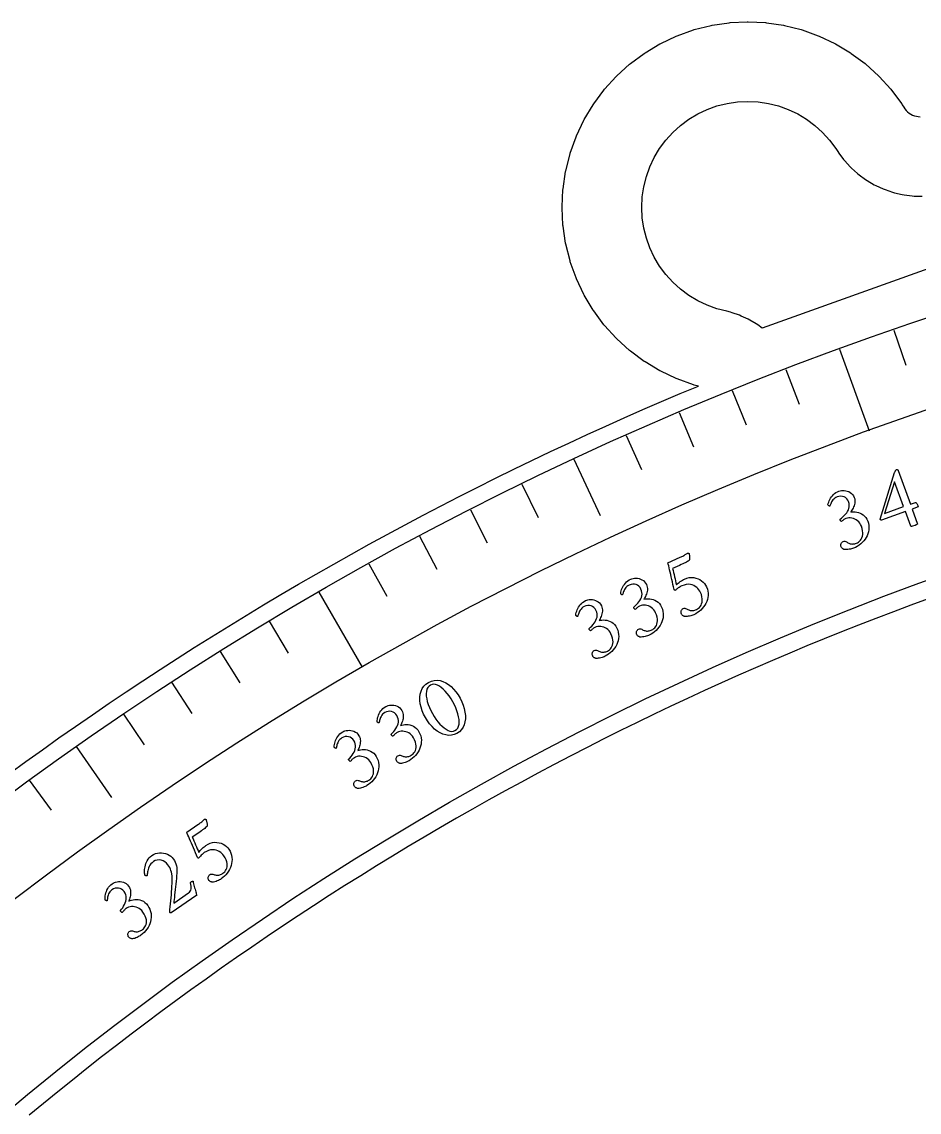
# Model space of a CAD drawing. Header units: millimetres. Extents: x -50 to 50, y -50 to 64.
# Drawn here: x -29.35 to -15.81, y 35.23 to 51.69 of the extents above; entities that cross this region are included whole.
import ezdxf

# ---------------------------------------------------------------- set-up
doc = ezdxf.new("R2010")
doc.units = ezdxf.units.MM
for name, color, linetype in [('CUT_INNER', 6, 'Continuous'), ('CUT_OUTER', 1, 'Continuous'), ('ENGRAVE', 7, 'Continuous'), ('ENGRAVE_FINE', 8, 'Continuous'), ('TEXT', 5, 'Continuous')]:
    doc.layers.add(name, color=color, linetype=linetype)

msp = doc.modelspace()

# ---------------------------------------------------------------- linework, layer by layer
at = {"layer": 'CUT_INNER'}
msp.add_lwpolyline([(-15.6767, 42.9803), (-15.9402, 42.8833), (-16.203, 42.7846), (-16.4652, 42.6844), (-16.7268, 42.5826), (-16.9878, 42.4792), (-17.2481, 42.3741), (-17.5078, 42.2675), (-17.7668, 42.1593), (-18.0251, 42.0495), (-18.2828, 41.9381), (-18.5398, 41.8251), (-18.7961, 41.7106), (-19.0517, 41.5944), (-19.3065, 41.4768), (-19.5606, 41.3575), (-19.814, 41.2367), (-20.0667, 41.1144), (-20.3186, 40.9905), (-20.5697, 40.865), (-20.8201, 40.738), (-21.0696, 40.6095), (-21.3184, 40.4795), (-21.5664, 40.3479), (-21.8136, 40.2148), (-22.0599, 40.0802), (-22.3054, 39.9441), (-22.5501, 39.8065), (-22.7939, 39.6674), (-23.0369, 39.5268), (-23.279, 39.3847), (-23.5202, 39.2411), (-23.7605, 39.096), (-24, 38.9495), (-24.2385, 38.8015), (-24.4761, 38.6521), (-24.7128, 38.5011), (-24.9486, 38.3488), (-25.1835, 38.195), (-25.4173, 38.0397), (-25.6503, 37.8831), (-25.8822, 37.725), (-26.1132, 37.5654), (-26.3432, 37.4045), (-26.5722, 37.2422), (-26.8003, 37.0784), (-27.0273, 36.9133), (-27.2532, 36.7467), (-27.4782, 36.5788), (-27.7021, 36.4095), (-27.925, 36.2389), (-28.1468, 36.0668), (-28.3676, 35.8935), (-28.5873, 35.7187), (-28.8059, 35.5426), (-29.0235, 35.3652), (-29.2399, 35.1865)], dxfattribs=at)
at = {"layer": 'CUT_OUTER'}
msp.add_lwpolyline([(-29.538, 40.3424), (-29.2899, 40.5229), (-29.0407, 40.7018), (-28.7904, 40.8792), (-28.539, 41.0551), (-28.2866, 41.2295), (-28.0331, 41.4023), (-27.7785, 41.5735), (-27.5229, 41.7431), (-27.2662, 41.9112), (-27.0086, 42.0777), (-26.7499, 42.2427), (-26.4902, 42.406), (-26.2295, 42.5678), (-25.9678, 42.7279), (-25.7051, 42.8864), (-25.4415, 43.0433), (-25.1769, 43.1986), (-24.9114, 43.3523), (-24.6449, 43.5043), (-24.3775, 43.6547), (-24.1092, 43.8035), (-23.84, 43.9506), (-23.5698, 44.0961), (-23.2988, 44.2399), (-23.0269, 44.382), (-22.7542, 44.5224), (-22.4806, 44.6612), (-22.2061, 44.7983), (-21.9308, 44.9337), (-21.6547, 45.0674), (-21.3778, 45.1995), (-21.1, 45.3298), (-20.8215, 45.4584), (-20.5422, 45.5853), (-20.2621, 45.7105), (-19.9812, 45.834), (-19.6996, 45.9557), (-19.4173, 46.0757), (-19.1452, 46.1894), (-19.2057, 46.2045), (-19.2197, 46.2088), (-19.4646, 46.2964), (-19.4782, 46.302), (-19.7133, 46.4132), (-19.7262, 46.4202), (-19.9493, 46.5539), (-19.9615, 46.562), (-20.1704, 46.7169), (-20.1818, 46.7263), (-20.3744, 46.9009), (-20.3848, 46.9113), (-20.5595, 47.104), (-20.5688, 47.1154), (-20.7237, 47.3242), (-20.7319, 47.3365), (-20.8656, 47.5595), (-20.8725, 47.5725), (-20.9837, 47.8076), (-20.9893, 47.8212), (-21.077, 48.066), (-21.0812, 48.0801), (-21.1444, 48.3324), (-21.1473, 48.3468), (-21.1854, 48.604), (-21.1869, 48.6187), (-21.1996, 48.8784), (-21.1996, 48.8931), (-21.1869, 49.1528), (-21.1854, 49.1675), (-21.1473, 49.4247), (-21.1444, 49.4392), (-21.0812, 49.6914), (-21.077, 49.7055), (-20.9893, 49.9503), (-20.9837, 49.9639), (-20.8725, 50.199), (-20.8656, 50.212), (-20.7319, 50.435), (-20.7237, 50.4473), (-20.5688, 50.6561), (-20.5595, 50.6675), (-20.3848, 50.8602), (-20.3744, 50.8706), (-20.1818, 51.0452), (-20.1704, 51.0546), (-19.9615, 51.2095), (-19.9493, 51.2177), (-19.7262, 51.3514), (-19.7133, 51.3583), (-19.4782, 51.4695), (-19.4646, 51.4751), (-19.2197, 51.5627), (-19.2057, 51.567), (-18.9534, 51.6302), (-18.939, 51.633), (-18.6817, 51.6712), (-18.6671, 51.6726), (-18.4074, 51.6854), (-18.3926, 51.6854), (-18.1329, 51.6726), (-18.1183, 51.6712), (-17.861, 51.633), (-17.8466, 51.6302), (-17.5943, 51.567), (-17.5803, 51.5627), (-17.3354, 51.4751), (-17.3218, 51.4695), (-17.0867, 51.3583), (-17.0738, 51.3514), (-16.8507, 51.2177), (-16.8385, 51.2095), (-16.6296, 51.0546), (-16.6182, 51.0452), (-16.4256, 50.8706), (-16.4152, 50.8602), (-16.2405, 50.6675), (-16.2312, 50.6561), (-16.0763, 50.4473), (-16.0681, 50.435), (-16.0457, 50.3977), (-16.029, 50.3727), (-16.0098, 50.3495), (-15.9884, 50.3283), (-15.965, 50.3094), (-15.9398, 50.293), (-15.9131, 50.2791), (-15.8852, 50.268), (-15.8563, 50.2597), (-15.8267, 50.2544), (-15.7967, 50.252)], dxfattribs=at)
at = {"layer": 'ENGRAVE'}
for points in [[(-14.6594, 48.3255), (-18.1834, 47.0646), (-18.2477, 47.1111), (-18.2716, 47.1268), (-18.3703, 47.1848), (-18.3956, 47.1981), (-18.4993, 47.2464), (-18.5258, 47.2573), (-18.6336, 47.2955), (-18.661, 47.3038), (-18.7162, 47.319), (-18.864, 47.356), (-19.0117, 47.4089), (-19.1536, 47.476), (-19.2881, 47.5566), (-19.4141, 47.6501), (-19.5303, 47.7554), (-19.6357, 47.8716), (-19.7291, 47.9976), (-19.8098, 48.1322), (-19.8769, 48.274), (-19.9297, 48.4217), (-19.9678, 48.5739), (-19.9909, 48.7291), (-19.9986, 48.8858), (-19.9909, 49.0424), (-19.9678, 49.1976), (-19.9297, 49.3498), (-19.8769, 49.4975), (-19.8098, 49.6393), (-19.7291, 49.7739), (-19.6357, 49.8999), (-19.5303, 50.0161), (-19.4141, 50.1215), (-19.2881, 50.2149), (-19.1536, 50.2956), (-19.0117, 50.3626), (-18.864, 50.4155), (-18.7119, 50.4536), (-18.5567, 50.4766), (-18.4, 50.4843), (-18.2433, 50.4766), (-18.0881, 50.4536), (-17.936, 50.4155), (-17.7883, 50.3626), (-17.6464, 50.2956), (-17.5119, 50.2149), (-17.3859, 50.1215), (-17.2697, 50.0161), (-17.1643, 49.8999), (-17.0692, 49.7716), (-17.0428, 49.7299), (-17.026, 49.7049), (-16.9541, 49.6084), (-16.935, 49.5852), (-16.8538, 49.4964), (-16.8324, 49.4753), (-16.7427, 49.395), (-16.7193, 49.3761), (-16.622, 49.3052), (-16.5968, 49.2888), (-16.4929, 49.228), (-16.4662, 49.2142), (-16.3568, 49.1641), (-16.3288, 49.153), (-16.2149, 49.1142), (-16.186, 49.1059), (-16.0688, 49.0787), (-16.0392, 49.0733), (-15.9198, 49.058), (-15.8898, 49.0557), (-15.7695, 49.0523)], [(-17.0138, 46.745), (-16.5661, 45.515)], [(-21.0231, 45.0843), (-20.628, 44.2369)], [(-24.8725, 43.0804), (-24.218, 41.9468)], [(-28.5326, 40.7487), (-27.9963, 39.9828)]]:
    msp.add_lwpolyline(points, dxfattribs=at)
for radius in [49.745, 48.436, 46.005]:
    msp.add_circle((0, 0), radius, dxfattribs=at)
at = {"layer": 'ENGRAVE_FINE'}
for points in [[(-16.1954, 47.0348), (-16.0127, 46.5044)], [(-17.827, 46.441), (-17.626, 45.9172)], [(-18.6348, 46.1228), (-18.4247, 45.6026)], [(-19.4369, 45.7905), (-19.2177, 45.2741)], [(-20.2331, 45.4443), (-20.0049, 44.9318)], [(-21.8068, 44.7105), (-21.5608, 44.2063)], [(-22.5838, 44.3231), (-22.3291, 43.8233)], [(-23.3539, 43.9222), (-23.0905, 43.4269)], [(-24.1169, 43.508), (-23.8449, 43.0173)], [(-25.6206, 42.6398), (-25.3316, 42.1589)], [(-26.3608, 42.1862), (-26.0635, 41.7104)], [(-27.0931, 41.7197), (-26.7875, 41.2492)], [(-27.8171, 41.2405), (-27.5033, 40.7754)], [(-29.2394, 40.2446), (-28.9096, 39.7907)]]:
    msp.add_lwpolyline(points, dxfattribs=at)
at = {"layer": 'TEXT'}
for points in [[(-16.1571, 44.9297), (-16.1519, 44.931), (-16.1472, 44.931), (-16.1428, 44.9298), (-16.1389, 44.9273), (-16.1354, 44.9241), (-16.1326, 44.9207), (-16.1303, 44.917), (-16.1286, 44.9132), (-15.9466, 44.4065), (-15.8702, 44.4339), (-15.8666, 44.434), (-15.8625, 44.4321), (-15.8578, 44.4282), (-15.8526, 44.4223), (-15.8474, 44.4149), (-15.8426, 44.4066), (-15.8382, 44.3974), (-15.8342, 44.3873), (-15.8321, 44.3805), (-15.8307, 44.3744), (-15.8303, 44.3692), (-15.8307, 44.3648), (-15.9201, 44.3328), (-15.8393, 44.1077), (-15.8398, 44.1073), (-15.8411, 44.1061), (-15.8434, 44.1042), (-15.8466, 44.1014), (-15.8522, 44.0977), (-15.8616, 44.0932), (-15.8748, 44.0877), (-15.8919, 44.0814), (-15.9122, 44.0748), (-15.9272, 44.0716), (-15.937, 44.0718), (-15.9415, 44.0754), (-16.0214, 44.2963), (-16.3823, 44.1641), (-16.3862, 44.1651), (-16.3898, 44.1667), (-16.3932, 44.1689), (-16.3963, 44.1716), (-16.399, 44.1745), (-16.4012, 44.1774), (-16.4029, 44.1801), (-16.4042, 44.1828), (-16.1839, 44.8829), (-16.1817, 44.8884), (-16.1791, 44.8948), (-16.1761, 44.902), (-16.1726, 44.91), (-16.1688, 44.9175), (-16.1649, 44.9233), (-16.161, 44.9274), (-16.1571, 44.9297)], [(-17.0236, 44.6056), (-17.0061, 44.6109), (-16.987, 44.6141), (-16.9661, 44.6153), (-16.9435, 44.6144), (-16.9204, 44.611), (-16.8978, 44.605), (-16.8758, 44.5962), (-16.8543, 44.5846), (-16.8346, 44.57), (-16.8177, 44.5521), (-16.8036, 44.5309), (-16.7923, 44.5064), (-16.7861, 44.486), (-16.7827, 44.4655), (-16.7822, 44.4449), (-16.7846, 44.4241), (-16.7891, 44.4036), (-16.795, 44.3839), (-16.8023, 44.365), (-16.8111, 44.3468), (-16.8204, 44.3298), (-16.8294, 44.3144), (-16.8382, 44.3006), (-16.8468, 44.2883), (-16.8266, 44.2916), (-16.8048, 44.2927), (-16.7815, 44.2915), (-16.7565, 44.2882), (-16.7311, 44.2822), (-16.7064, 44.2733), (-16.6824, 44.2614), (-16.659, 44.2465), (-16.6374, 44.2283), (-16.6186, 44.2063), (-16.6026, 44.1805), (-16.5894, 44.1509), (-16.5792, 44.1183), (-16.573, 44.086), (-16.5709, 44.0538), (-16.573, 44.0219), (-16.5785, 43.9907), (-16.5871, 43.9605), (-16.5987, 43.9315), (-16.6133, 43.9036), (-16.6304, 43.877), (-16.6498, 43.8522), (-16.6714, 43.829), (-16.6951, 43.8074), (-16.7206, 43.7879), (-16.7473, 43.7706), (-16.7753, 43.7557), (-16.8045, 43.7431), (-16.8178, 43.7385), (-16.833, 43.7342), (-16.85, 43.7302), (-16.8689, 43.7265), (-16.8886, 43.7237), (-16.9077, 43.7223), (-16.9264, 43.7222), (-16.9446, 43.7235), (-16.9485, 43.725), (-16.9536, 43.7275), (-16.9598, 43.7311), (-16.9672, 43.7358), (-16.9746, 43.7412), (-16.9807, 43.7474), (-16.9856, 43.7542), (-16.9892, 43.7617), (-16.9933, 43.7751), (-16.9948, 43.7881), (-16.9938, 43.8005), (-16.9902, 43.8123), (-16.9847, 43.823), (-16.9777, 43.8318), (-16.9694, 43.8387), (-16.9597, 43.8436), (-16.9469, 43.8471), (-16.9345, 43.8476), (-16.9225, 43.8449), (-16.9109, 43.8393), (-16.8996, 43.8323), (-16.8884, 43.826), (-16.8774, 43.8203), (-16.8665, 43.8151), (-16.8537, 43.8104), (-16.8406, 43.8073), (-16.8271, 43.806), (-16.8132, 43.8064), (-16.7994, 43.8081), (-16.7859, 43.8107), (-16.773, 43.8141), (-16.7604, 43.8184), (-16.7439, 43.8261), (-16.7282, 43.8361), (-16.7134, 43.8486), (-16.6993, 43.8634), (-16.687, 43.8808), (-16.6771, 43.9007), (-16.6699, 43.9231), (-16.6652, 43.9482), (-16.6639, 43.9758), (-16.667, 44.006), (-16.6743, 44.0388), (-16.686, 44.0742), (-16.6971, 44.099), (-16.7105, 44.1211), (-16.7263, 44.1406), (-16.7445, 44.1574), (-16.7643, 44.1715), (-16.7851, 44.1829), (-16.8069, 44.1917), (-16.8296, 44.1977), (-16.8525, 44.2007), (-16.8748, 44.2006), (-16.8966, 44.1973), (-16.9179, 44.1909), (-16.9283, 44.1864), (-16.9384, 44.1811), (-16.9483, 44.175), (-16.958, 44.168), (-16.967, 44.1611), (-16.975, 44.1551), (-16.982, 44.1501), (-16.9879, 44.146), (-16.9934, 44.1502), (-16.9982, 44.1552), (-17.0021, 44.1611), (-17.0053, 44.1678), (-17.0068, 44.1721), (-17.0076, 44.1759), (-17.008, 44.1791), (-17.0077, 44.1819), (-16.985, 44.1982), (-16.9635, 44.2157), (-16.9432, 44.2344), (-16.9241, 44.2544), (-16.9071, 44.2753), (-16.8929, 44.2972), (-16.8815, 44.3199), (-16.873, 44.3435), (-16.8682, 44.3679), (-16.8676, 44.3932), (-16.8715, 44.4193), (-16.8797, 44.4464), (-16.8912, 44.47), (-16.9064, 44.4897), (-16.9252, 44.5057), (-16.9477, 44.5178), (-16.9724, 44.5254), (-16.998, 44.5278), (-17.0245, 44.525), (-17.0518, 44.5169), (-17.0712, 44.5082), (-17.0883, 44.4975), (-17.1032, 44.485), (-17.1158, 44.4706), (-17.1265, 44.4556), (-17.1356, 44.4409), (-17.1431, 44.4267), (-17.1489, 44.4129), (-17.1535, 44.4006), (-17.1575, 44.3907), (-17.1608, 44.3832), (-17.1634, 44.3781), (-17.1663, 44.3776), (-17.1696, 44.3783), (-17.1733, 44.3802), (-17.1775, 44.3831), (-17.1815, 44.3868), (-17.185, 44.3907), (-17.1877, 44.3949), (-17.1898, 44.3994), (-17.185, 44.4183), (-17.1787, 44.4376), (-17.1708, 44.4572), (-17.1615, 44.477), (-17.1505, 44.4967), (-17.1379, 44.5157), (-17.1236, 44.534), (-17.1076, 44.5517), (-17.0897, 44.5681), (-17.0697, 44.5825), (-17.0477, 44.595), (-17.0236, 44.6056)], [(-16.184, 44.746), (-16.336, 44.2647), (-16.048, 44.3699)], [(-19.3542, 43.2759), (-19.3175, 43.2899), (-19.2816, 43.2984), (-19.2468, 43.3015), (-19.2129, 43.2991), (-19.1805, 43.2923), (-19.1502, 43.282), (-19.1219, 43.2682), (-19.0956, 43.2509), (-19.072, 43.2308), (-19.0518, 43.2089), (-19.0349, 43.1849), (-19.0214, 43.159), (-19.0093, 43.127), (-19.0014, 43.0951), (-18.9975, 43.0631), (-18.9978, 43.0311), (-19.0016, 42.9996), (-19.0085, 42.969), (-19.0184, 42.9394), (-19.0314, 42.9107), (-19.0471, 42.8833), (-19.065, 42.8573), (-19.0853, 42.833), (-19.1078, 42.8102), (-19.1322, 42.7892), (-19.1579, 42.7705), (-19.185, 42.7541), (-19.2135, 42.7398), (-19.2265, 42.7345), (-19.2414, 42.7294), (-19.2582, 42.7245), (-19.2768, 42.7197), (-19.2963, 42.7158), (-19.3153, 42.7133), (-19.334, 42.7122), (-19.3522, 42.7125), (-19.3562, 42.7138), (-19.3614, 42.716), (-19.3679, 42.7192), (-19.3755, 42.7234), (-19.3832, 42.7285), (-19.3896, 42.7343), (-19.3949, 42.7409), (-19.3989, 42.7481), (-19.4037, 42.7613), (-19.4059, 42.7741), (-19.4056, 42.7866), (-19.4027, 42.7986), (-19.3978, 42.8096), (-19.3913, 42.8187), (-19.3834, 42.8261), (-19.374, 42.8316), (-19.3614, 42.8358), (-19.349, 42.8369), (-19.3369, 42.835), (-19.325, 42.8299), (-19.3134, 42.8236), (-19.3019, 42.8179), (-19.2905, 42.8128), (-19.2794, 42.8083), (-19.2663, 42.8043), (-19.253, 42.802), (-19.2395, 42.8014), (-19.2256, 42.8026), (-19.2119, 42.8051), (-19.1987, 42.8084), (-19.1859, 42.8125), (-19.1736, 42.8175), (-19.1575, 42.8261), (-19.1425, 42.837), (-19.1283, 42.8502), (-19.1151, 42.8658), (-19.1037, 42.8838), (-19.0951, 42.9042), (-19.0891, 42.9271), (-19.0858, 42.9524), (-19.086, 42.98), (-19.0907, 43.01), (-19.0999, 43.0423), (-19.1136, 43.077), (-19.1237, 43.0964), (-19.1365, 43.1152), (-19.1519, 43.1333), (-19.17, 43.1506), (-19.1906, 43.1661), (-19.2134, 43.1788), (-19.2385, 43.1884), (-19.2658, 43.1952), (-19.2953, 43.1978), (-19.3268, 43.1949), (-19.3604, 43.1867), (-19.3959, 43.173), (-19.4068, 43.1676), (-19.4192, 43.1608), (-19.4331, 43.1524), (-19.4483, 43.1425), (-19.4631, 43.1322), (-19.4753, 43.1228), (-19.485, 43.1143), (-19.4922, 43.1066), (-19.4943, 43.1061), (-19.4965, 43.1063), (-19.4991, 43.1073), (-19.5018, 43.1091), (-19.5046, 43.1114), (-19.5069, 43.1139), (-19.5089, 43.1167), (-19.5105, 43.1198), (-19.5193, 43.158), (-19.5281, 43.1962), (-19.5369, 43.2344), (-19.5457, 43.2727), (-19.5543, 43.3103), (-19.5626, 43.3466), (-19.5706, 43.3815), (-19.5783, 43.4152), (-19.5855, 43.4467), (-19.5923, 43.4751), (-19.5985, 43.5003), (-19.6041, 43.5225), (-19.418, 43.6058), (-19.405, 43.6118), (-19.392, 43.6181), (-19.379, 43.6249), (-19.366, 43.632), (-19.3536, 43.6391), (-19.3423, 43.6457), (-19.3322, 43.652), (-19.3233, 43.6578), (-19.3159, 43.6627), (-19.3107, 43.6662), (-19.3076, 43.6683), (-19.3065, 43.669), (-19.3026, 43.6686), (-19.299, 43.6682), (-19.2957, 43.6678), (-19.2927, 43.6675), (-19.2901, 43.6669), (-19.2879, 43.6658), (-19.2861, 43.6641), (-19.2848, 43.6618), (-19.2839, 43.659), (-19.2829, 43.6545), (-19.2818, 43.6481), (-19.2805, 43.64), (-19.2794, 43.6307), (-19.2786, 43.6208), (-19.2781, 43.6103), (-19.2779, 43.5991), (-19.2782, 43.5879), (-19.2792, 43.5771), (-19.2809, 43.5668), (-19.2833, 43.557), (-19.2963, 43.5497), (-19.3106, 43.5418), (-19.3261, 43.5334), (-19.343, 43.5244), (-19.3614, 43.5149), (-19.3815, 43.5049), (-19.4034, 43.4946), (-19.4271, 43.4839), (-19.5328, 43.4365), (-19.5259, 43.4057), (-19.5188, 43.3747), (-19.5115, 43.3436), (-19.504, 43.3122), (-19.4966, 43.2811), (-19.4896, 43.2506), (-19.483, 43.2209), (-19.4768, 43.1918), (-19.4651, 43.2029), (-19.4513, 43.2145), (-19.4354, 43.2267), (-19.4172, 43.2393), (-19.3988, 43.2512), (-19.3822, 43.2613), (-19.3673, 43.2696), (-19.3542, 43.2759)], [(-20.1658, 43.2759), (-20.1488, 43.2824), (-20.1299, 43.287), (-20.1092, 43.2896), (-20.0866, 43.2903), (-20.0633, 43.2887), (-20.0403, 43.2842), (-20.0177, 43.277), (-19.9955, 43.267), (-19.9748, 43.2539), (-19.9566, 43.2372), (-19.9411, 43.2171), (-19.9281, 43.1934), (-19.9204, 43.1736), (-19.9156, 43.1534), (-19.9136, 43.1328), (-19.9145, 43.1119), (-19.9175, 43.0911), (-19.922, 43.0711), (-19.928, 43.0517), (-19.9354, 43.0329), (-19.9434, 43.0153), (-19.9514, 42.9993), (-19.9592, 42.9849), (-19.9668, 42.9721), (-19.9469, 42.9768), (-19.9253, 42.9794), (-19.9019, 42.9799), (-19.8768, 42.9783), (-19.851, 42.9742), (-19.8258, 42.9671), (-19.8009, 42.9569), (-19.7766, 42.9437), (-19.7537, 42.9271), (-19.7334, 42.9065), (-19.7156, 42.8819), (-19.7003, 42.8534), (-19.6877, 42.8216), (-19.6793, 42.7897), (-19.6749, 42.7578), (-19.6747, 42.7259), (-19.678, 42.6943), (-19.6844, 42.6636), (-19.6939, 42.6339), (-19.7064, 42.605), (-19.7216, 42.5772), (-19.7392, 42.5511), (-19.759, 42.5264), (-19.7812, 42.5032), (-19.8052, 42.4819), (-19.8306, 42.4628), (-19.8575, 42.4459), (-19.8857, 42.4312), (-19.8986, 42.4257), (-19.9135, 42.4203), (-19.9302, 42.4151), (-19.9488, 42.4101), (-19.9682, 42.4059), (-19.9872, 42.4031), (-20.0058, 42.4017), (-20.024, 42.4017), (-20.028, 42.4029), (-20.0333, 42.4051), (-20.0398, 42.4082), (-20.0475, 42.4123), (-20.0552, 42.4172), (-20.0618, 42.4229), (-20.0671, 42.4294), (-20.0713, 42.4366), (-20.0763, 42.4497), (-20.0787, 42.4625), (-20.0786, 42.4749), (-20.0759, 42.487), (-20.0711, 42.4981), (-20.0648, 42.5073), (-20.057, 42.5148), (-20.0477, 42.5204), (-20.0352, 42.5248), (-20.0228, 42.5261), (-20.0107, 42.5244), (-19.9987, 42.5195), (-19.9869, 42.5134), (-19.9753, 42.5079), (-19.9639, 42.503), (-19.9527, 42.4987), (-19.9396, 42.4948), (-19.9263, 42.4927), (-19.9127, 42.4924), (-19.8989, 42.4938), (-19.8852, 42.4965), (-19.872, 42.5), (-19.8593, 42.5043), (-19.8471, 42.5095), (-19.8312, 42.5183), (-19.8163, 42.5295), (-19.8023, 42.543), (-19.7894, 42.5588), (-19.7783, 42.5769), (-19.7699, 42.5975), (-19.7643, 42.6204), (-19.7614, 42.6458), (-19.7621, 42.6734), (-19.7673, 42.7033), (-19.777, 42.7355), (-19.7912, 42.7699), (-19.804, 42.7939), (-19.819, 42.815), (-19.8361, 42.8333), (-19.8555, 42.8488), (-19.8763, 42.8614), (-19.8978, 42.8713), (-19.9201, 42.8785), (-19.9432, 42.8828), (-19.9662, 42.8842), (-19.9885, 42.8825), (-20.01, 42.8777), (-20.0308, 42.8698), (-20.0408, 42.8646), (-20.0505, 42.8586), (-20.06, 42.8518), (-20.0691, 42.8441), (-20.0777, 42.8365), (-20.0852, 42.83), (-20.0918, 42.8245), (-20.0974, 42.82), (-20.1032, 42.8238), (-20.1083, 42.8284), (-20.1127, 42.834), (-20.1163, 42.8405), (-20.1181, 42.8447), (-20.1192, 42.8484), (-20.1198, 42.8516), (-20.1197, 42.8544), (-20.0982, 42.8722), (-20.078, 42.8913), (-20.0591, 42.9114), (-20.0415, 42.9326), (-20.026, 42.9548), (-20.0134, 42.9776), (-20.0037, 43.001), (-19.9969, 43.0251), (-19.9938, 43.0499), (-19.9951, 43.0751), (-20.0008, 43.101), (-20.011, 43.1273), (-20.0241, 43.15), (-20.0407, 43.1687), (-20.0606, 43.1832), (-20.0838, 43.1937), (-20.1091, 43.1995), (-20.1348, 43.2001), (-20.161, 43.1954), (-20.1876, 43.1854), (-20.2063, 43.1753), (-20.2226, 43.1634), (-20.2366, 43.1499), (-20.2482, 43.1347), (-20.2578, 43.1189), (-20.2658, 43.1036), (-20.2722, 43.0889), (-20.277, 43.0748), (-20.2808, 43.0621), (-20.284, 43.0519), (-20.2868, 43.0442), (-20.289, 43.039), (-20.2919, 43.0383), (-20.2952, 43.0388), (-20.2991, 43.0403), (-20.3034, 43.043), (-20.3078, 43.0464), (-20.3114, 43.05), (-20.3145, 43.054), (-20.3169, 43.0583), (-20.3134, 43.0776), (-20.3085, 43.0972), (-20.3021, 43.1173), (-20.2942, 43.1378), (-20.2847, 43.1582), (-20.2734, 43.178), (-20.2605, 43.1974), (-20.2458, 43.2161), (-20.2291, 43.2337), (-20.2102, 43.2496), (-20.1891, 43.2636), (-20.1658, 43.2759)], [(-20.8464, 42.9521), (-20.8295, 42.9589), (-20.8107, 42.9638), (-20.79, 42.9668), (-20.7675, 42.9679), (-20.7441, 42.9666), (-20.7211, 42.9625), (-20.6984, 42.9556), (-20.676, 42.946), (-20.6551, 42.9332), (-20.6367, 42.9168), (-20.6208, 42.8969), (-20.6074, 42.8735), (-20.5994, 42.8537), (-20.5943, 42.8336), (-20.592, 42.8131), (-20.5925, 42.7922), (-20.5952, 42.7714), (-20.5994, 42.7512), (-20.6051, 42.7317), (-20.6122, 42.7129), (-20.62, 42.6951), (-20.6276, 42.679), (-20.6352, 42.6645), (-20.6427, 42.6515), (-20.6228, 42.6565), (-20.6012, 42.6595), (-20.5779, 42.6604), (-20.5527, 42.6592), (-20.5269, 42.6555), (-20.5015, 42.6488), (-20.4765, 42.639), (-20.452, 42.6262), (-20.4288, 42.6099), (-20.4082, 42.5896), (-20.39, 42.5654), (-20.3743, 42.5371), (-20.3612, 42.5055), (-20.3523, 42.4738), (-20.3474, 42.4419), (-20.3467, 42.41), (-20.3495, 42.3784), (-20.3554, 42.3476), (-20.3644, 42.3177), (-20.3765, 42.2886), (-20.3913, 42.2606), (-20.4084, 42.2342), (-20.4279, 42.2092), (-20.4497, 42.1856), (-20.4733, 42.164), (-20.4985, 42.1445), (-20.525, 42.1272), (-20.553, 42.112), (-20.5659, 42.1063), (-20.5806, 42.1007), (-20.5972, 42.0953), (-20.6158, 42.0899), (-20.6351, 42.0854), (-20.654, 42.0823), (-20.6726, 42.0806), (-20.6908, 42.0803), (-20.6949, 42.0815), (-20.7002, 42.0835), (-20.7067, 42.0866), (-20.7145, 42.0905), (-20.7223, 42.0954), (-20.7289, 42.101), (-20.7344, 42.1073), (-20.7387, 42.1145), (-20.7439, 42.1275), (-20.7465, 42.1402), (-20.7466, 42.1527), (-20.744, 42.1648), (-20.7395, 42.1759), (-20.7333, 42.1853), (-20.7256, 42.1929), (-20.7164, 42.1987), (-20.7039, 42.2033), (-20.6916, 42.2048), (-20.6794, 42.2032), (-20.6674, 42.1985), (-20.6555, 42.1926), (-20.6439, 42.1873), (-20.6324, 42.1826), (-20.6211, 42.1784), (-20.6079, 42.1748), (-20.5946, 42.1729), (-20.581, 42.1728), (-20.5672, 42.1744), (-20.5536, 42.1773), (-20.5404, 42.181), (-20.5278, 42.1855), (-20.5156, 42.1909), (-20.4999, 42.2), (-20.4851, 42.2114), (-20.4714, 42.2251), (-20.4587, 42.2411), (-20.4479, 42.2594), (-20.4399, 42.2801), (-20.4346, 42.3031), (-20.4321, 42.3285), (-20.4332, 42.3561), (-20.4389, 42.386), (-20.4491, 42.418), (-20.4638, 42.4522), (-20.477, 42.4759), (-20.4924, 42.4968), (-20.5098, 42.5148), (-20.5294, 42.53), (-20.5504, 42.5423), (-20.5721, 42.5519), (-20.5945, 42.5587), (-20.6176, 42.5627), (-20.6407, 42.5637), (-20.6629, 42.5617), (-20.6844, 42.5565), (-20.705, 42.5482), (-20.7149, 42.5429), (-20.7246, 42.5367), (-20.7339, 42.5298), (-20.7429, 42.522), (-20.7513, 42.5143), (-20.7588, 42.5076), (-20.7653, 42.502), (-20.7708, 42.4975), (-20.7767, 42.5011), (-20.7819, 42.5057), (-20.7863, 42.5112), (-20.7901, 42.5176), (-20.7919, 42.5218), (-20.7931, 42.5255), (-20.7937, 42.5287), (-20.7937, 42.5314), (-20.7725, 42.5496), (-20.7526, 42.569), (-20.734, 42.5894), (-20.7167, 42.6109), (-20.7016, 42.6333), (-20.6893, 42.6563), (-20.68, 42.6799), (-20.6736, 42.7041), (-20.6709, 42.7289), (-20.6726, 42.7541), (-20.6787, 42.7799), (-20.6893, 42.8061), (-20.7028, 42.8286), (-20.7196, 42.8469), (-20.7397, 42.8612), (-20.7632, 42.8713), (-20.7885, 42.8767), (-20.8142, 42.8769), (-20.8403, 42.8717), (-20.8668, 42.8614), (-20.8853, 42.8509), (-20.9015, 42.8388), (-20.9152, 42.8251), (-20.9266, 42.8097), (-20.9359, 42.7937), (-20.9437, 42.7783), (-20.9499, 42.7635), (-20.9545, 42.7493), (-20.958, 42.7366), (-20.9611, 42.7264), (-20.9637, 42.7186), (-20.9659, 42.7133), (-20.9687, 42.7126), (-20.972, 42.713), (-20.9759, 42.7145), (-20.9804, 42.7171), (-20.9847, 42.7204), (-20.9885, 42.724), (-20.9916, 42.728), (-20.9941, 42.7322), (-20.9909, 42.7515), (-20.9863, 42.7713), (-20.9802, 42.7915), (-20.9726, 42.8121), (-20.9634, 42.8326), (-20.9525, 42.8526), (-20.9398, 42.8722), (-20.9254, 42.8912), (-20.909, 42.909), (-20.8904, 42.9251), (-20.8695, 42.9395), (-20.8464, 42.9521)], [(-23.2155, 41.7177), (-23.1726, 41.7372), (-23.1294, 41.7483), (-23.0859, 41.7509), (-23.0421, 41.7451), (-22.9987, 41.7318), (-22.9566, 41.7122), (-22.9156, 41.6862), (-22.8758, 41.6538), (-22.8379, 41.6163), (-22.8027, 41.5745), (-22.7702, 41.5286), (-22.7403, 41.4786), (-22.7142, 41.4264), (-22.6931, 41.3743), (-22.6769, 41.3221), (-22.6657, 41.2699), (-22.6598, 41.2188), (-22.6597, 41.1702), (-22.6653, 41.124), (-22.6767, 41.0802), (-22.6944, 41.0401), (-22.7187, 41.0049), (-22.7499, 40.9745), (-22.7878, 40.9491), (-22.8284, 40.9309), (-22.8699, 40.9207), (-22.9124, 40.9187), (-22.9559, 40.9248), (-22.9995, 40.9381), (-23.042, 40.9575), (-23.0836, 40.983), (-23.1241, 41.0148), (-23.1628, 41.0517), (-23.1989, 41.0928), (-23.2322, 41.1382), (-23.2628, 41.1878), (-23.2895, 41.2396), (-23.3113, 41.2915), (-23.328, 41.3435), (-23.3397, 41.3957), (-23.3459, 41.4467), (-23.3461, 41.4954), (-23.3402, 41.5418), (-23.3283, 41.5858), (-23.3101, 41.6262), (-23.2852, 41.6616), (-23.2537, 41.6921), (-23.2155, 41.7177)], [(-23.1849, 41.6771), (-23.2077, 41.6607), (-23.2256, 41.6394), (-23.2385, 41.6135), (-23.2464, 41.5828), (-23.2497, 41.5484), (-23.2486, 41.5112), (-23.2433, 41.4714), (-23.2338, 41.4288), (-23.2202, 41.3845), (-23.203, 41.3394), (-23.1821, 41.2936), (-23.1576, 41.247), (-23.1309, 41.2023), (-23.1028, 41.1609), (-23.0734, 41.1228), (-23.0426, 41.0879), (-23.0113, 41.0571), (-22.9805, 41.0311), (-22.9502, 41.01), (-22.9203, 40.9937), (-22.8916, 40.9831), (-22.8648, 40.979), (-22.84, 40.9815), (-22.8171, 40.9904), (-22.7932, 41.0076), (-22.7748, 41.0295), (-22.762, 41.0561), (-22.7547, 41.0874), (-22.7525, 41.1224), (-22.7546, 41.1602), (-22.7611, 41.2008), (-22.772, 41.2441), (-22.7866, 41.289), (-22.8044, 41.3344), (-22.8254, 41.3802), (-22.8494, 41.4265), (-22.876, 41.4718), (-22.9036, 41.5134), (-22.9323, 41.5513), (-22.9621, 41.5856), (-22.9923, 41.6155), (-23.0223, 41.6406), (-23.0521, 41.6608), (-23.0816, 41.6761), (-23.11, 41.6859), (-23.1368, 41.6893), (-23.1617, 41.6864), (-23.1849, 41.6771)], [(-23.8608, 41.3536), (-23.8444, 41.3616), (-23.8261, 41.3678), (-23.8056, 41.3722), (-23.7832, 41.3749), (-23.7598, 41.3753), (-23.7365, 41.3729), (-23.7134, 41.3677), (-23.6904, 41.3597), (-23.6686, 41.3484), (-23.6491, 41.3334), (-23.6318, 41.3146), (-23.6168, 41.2922), (-23.6074, 41.2731), (-23.6009, 41.2534), (-23.5971, 41.2331), (-23.5962, 41.2122), (-23.5974, 41.1912), (-23.6001, 41.1708), (-23.6043, 41.151), (-23.6101, 41.1317), (-23.6166, 41.1134), (-23.6231, 41.0968), (-23.6296, 41.0817), (-23.6361, 41.0683), (-23.6167, 41.0747), (-23.5954, 41.0792), (-23.5721, 41.0818), (-23.547, 41.0824), (-23.521, 41.0806), (-23.4951, 41.0756), (-23.4695, 41.0677), (-23.4441, 41.0567), (-23.4199, 41.0421), (-23.3978, 41.0233), (-23.3779, 41.0004), (-23.3602, 40.9733), (-23.345, 40.9427), (-23.3338, 40.9118), (-23.3267, 40.8803), (-23.3236, 40.8485), (-23.3242, 40.8168), (-23.3279, 40.7857), (-23.3347, 40.7552), (-23.3447, 40.7253), (-23.3574, 40.6964), (-23.3726, 40.6687), (-23.3903, 40.6424), (-23.4103, 40.6174), (-23.4324, 40.5941), (-23.4561, 40.5728), (-23.4813, 40.5537), (-23.5082, 40.5366), (-23.5206, 40.53), (-23.5349, 40.5233), (-23.5511, 40.5167), (-23.5692, 40.5101), (-23.5881, 40.5042), (-23.6068, 40.4997), (-23.6252, 40.4967), (-23.6434, 40.4951), (-23.6475, 40.496), (-23.6529, 40.4977), (-23.6596, 40.5002), (-23.6677, 40.5036), (-23.6758, 40.5079), (-23.6828, 40.513), (-23.6887, 40.519), (-23.6935, 40.5258), (-23.6996, 40.5384), (-23.7032, 40.5509), (-23.7041, 40.5633), (-23.7025, 40.5756), (-23.6987, 40.587), (-23.6932, 40.5968), (-23.6861, 40.6049), (-23.6773, 40.6114), (-23.6652, 40.6168), (-23.653, 40.6192), (-23.6408, 40.6185), (-23.6284, 40.6147), (-23.6162, 40.6097), (-23.6041, 40.6052), (-23.5924, 40.6013), (-23.5808, 40.5979), (-23.5674, 40.5953), (-23.5539, 40.5943), (-23.5404, 40.5952), (-23.5268, 40.5978), (-23.5134, 40.6016), (-23.5005, 40.6063), (-23.4882, 40.6117), (-23.4765, 40.618), (-23.4614, 40.6281), (-23.4475, 40.6405), (-23.4348, 40.6552), (-23.4233, 40.6721), (-23.4139, 40.6911), (-23.4073, 40.7123), (-23.4037, 40.7357), (-23.403, 40.7612), (-23.4061, 40.7886), (-23.4139, 40.818), (-23.4264, 40.8492), (-23.4435, 40.8822), (-23.4584, 40.905), (-23.4751, 40.9247), (-23.4938, 40.9415), (-23.5144, 40.9552), (-23.5362, 40.966), (-23.5586, 40.974), (-23.5814, 40.9791), (-23.6048, 40.9815), (-23.6279, 40.9809), (-23.6499, 40.9772), (-23.6709, 40.9706), (-23.6909, 40.9608), (-23.7004, 40.9548), (-23.7096, 40.948), (-23.7184, 40.9403), (-23.7269, 40.9319), (-23.7347, 40.9236), (-23.7417, 40.9165), (-23.7477, 40.9104), (-23.7529, 40.9055), (-23.7591, 40.9087), (-23.7645, 40.9129), (-23.7694, 40.9181), (-23.7736, 40.9242), (-23.7757, 40.9282), (-23.7772, 40.9318), (-23.778, 40.935), (-23.7782, 40.9377), (-23.7583, 40.9574), (-23.7399, 40.9781), (-23.7228, 40.9998), (-23.7071, 41.0225), (-23.6936, 41.0459), (-23.683, 41.0697), (-23.6754, 41.094), (-23.6707, 41.1186), (-23.6698, 41.1435), (-23.6733, 41.1685), (-23.6812, 41.1938), (-23.6936, 41.2191), (-23.7087, 41.2406), (-23.7268, 41.2577), (-23.7479, 41.2705), (-23.772, 41.2789), (-23.7976, 41.2825), (-23.8233, 41.2808), (-23.849, 41.2739), (-23.8747, 41.2616), (-23.8924, 41.2499), (-23.9076, 41.2367), (-23.9204, 41.222), (-23.9306, 41.2058), (-23.9388, 41.1892), (-23.9454, 41.1733), (-23.9505, 41.1581), (-23.9541, 41.1436), (-23.9567, 41.1307), (-23.9591, 41.1202), (-23.9611, 41.1123), (-23.9629, 41.1069), (-23.9657, 41.106), (-23.969, 41.1061), (-23.973, 41.1074), (-23.9776, 41.1096), (-23.9822, 41.1126), (-23.9862, 41.116), (-23.9896, 41.1196), (-23.9924, 41.1237), (-23.9906, 41.1432), (-23.9874, 41.1632), (-23.9828, 41.1838), (-23.9767, 41.2049), (-23.969, 41.226), (-23.9595, 41.2468), (-23.9483, 41.2672), (-23.9353, 41.2871), (-23.9202, 41.3061), (-23.9027, 41.3235), (-23.8829, 41.3394), (-23.8608, 41.3536)], [(-24.5106, 40.9718), (-24.4944, 40.98), (-24.4761, 40.9865), (-24.4557, 40.9913), (-24.4333, 40.9943), (-24.4099, 40.9951), (-24.3866, 40.9931), (-24.3634, 40.9882), (-24.3403, 40.9805), (-24.3183, 40.9696), (-24.2986, 40.9549), (-24.281, 40.9365), (-24.2656, 40.9143), (-24.256, 40.8953), (-24.2491, 40.8757), (-24.2451, 40.8555), (-24.2438, 40.8346), (-24.2446, 40.8136), (-24.247, 40.7932), (-24.251, 40.7733), (-24.2564, 40.7539), (-24.2626, 40.7355), (-24.2689, 40.7188), (-24.2751, 40.7036), (-24.2814, 40.6901), (-24.2621, 40.6968), (-24.2409, 40.7017), (-24.2177, 40.7046), (-24.1925, 40.7056), (-24.1665, 40.7042), (-24.1406, 40.6996), (-24.1149, 40.6921), (-24.0893, 40.6815), (-24.0648, 40.6673), (-24.0425, 40.6489), (-24.0222, 40.6263), (-24.0041, 40.5995), (-23.9883, 40.5691), (-23.9767, 40.5383), (-23.9691, 40.507), (-23.9655, 40.4753), (-23.9656, 40.4435), (-23.9688, 40.4124), (-23.9751, 40.3818), (-23.9846, 40.3517), (-23.9969, 40.3226), (-24.0117, 40.2947), (-24.0289, 40.2681), (-24.0486, 40.2428), (-24.0703, 40.2191), (-24.0936, 40.1975), (-24.1185, 40.178), (-24.1451, 40.1605), (-24.1574, 40.1537), (-24.1716, 40.1468), (-24.1877, 40.1399), (-24.2057, 40.133), (-24.2245, 40.1268), (-24.2431, 40.122), (-24.2615, 40.1187), (-24.2797, 40.1169), (-24.2838, 40.1177), (-24.2892, 40.1193), (-24.296, 40.1217), (-24.3041, 40.125), (-24.3123, 40.1291), (-24.3194, 40.1341), (-24.3254, 40.14), (-24.3303, 40.1467), (-24.3366, 40.1592), (-24.3403, 40.1717), (-24.3415, 40.1841), (-24.34, 40.1964), (-24.3364, 40.2079), (-24.3311, 40.2177), (-24.3241, 40.226), (-24.3154, 40.2325), (-24.3034, 40.2382), (-24.2913, 40.2408), (-24.279, 40.2403), (-24.2666, 40.2367), (-24.2543, 40.2318), (-24.2422, 40.2275), (-24.2303, 40.2238), (-24.2187, 40.2207), (-24.2053, 40.2182), (-24.1918, 40.2175), (-24.1783, 40.2185), (-24.1647, 40.2213), (-24.1513, 40.2254), (-24.1386, 40.2303), (-24.1264, 40.2359), (-24.1147, 40.2423), (-24.0998, 40.2527), (-24.0861, 40.2653), (-24.0737, 40.2802), (-24.0624, 40.2972), (-24.0533, 40.3165), (-24.0471, 40.3378), (-24.0438, 40.3612), (-24.0435, 40.3867), (-24.0471, 40.4141), (-24.0553, 40.4433), (-24.0683, 40.4743), (-24.0859, 40.5071), (-24.1011, 40.5296), (-24.1182, 40.5491), (-24.1372, 40.5655), (-24.158, 40.5789), (-24.18, 40.5894), (-24.2024, 40.597), (-24.2253, 40.6018), (-24.2487, 40.6038), (-24.2718, 40.6028), (-24.2938, 40.5988), (-24.3147, 40.5918), (-24.3345, 40.5818), (-24.344, 40.5756), (-24.353, 40.5686), (-24.3617, 40.5608), (-24.37, 40.5523), (-24.3777, 40.5439), (-24.3846, 40.5366), (-24.3906, 40.5305), (-24.3957, 40.5254), (-24.4019, 40.5286), (-24.4074, 40.5327), (-24.4123, 40.5378), (-24.4166, 40.5439), (-24.4188, 40.5478), (-24.4203, 40.5514), (-24.4212, 40.5546), (-24.4214, 40.5573), (-24.4019, 40.5773), (-24.3838, 40.5983), (-24.367, 40.6202), (-24.3517, 40.6432), (-24.3385, 40.6668), (-24.3283, 40.6908), (-24.3211, 40.7151), (-24.3168, 40.7398), (-24.3163, 40.7647), (-24.3202, 40.7897), (-24.3285, 40.8148), (-24.3413, 40.84), (-24.3568, 40.8612), (-24.3751, 40.8781), (-24.3964, 40.8905), (-24.4206, 40.8985), (-24.4463, 40.9017), (-24.4719, 40.8996), (-24.4975, 40.8923), (-24.523, 40.8796), (-24.5406, 40.8676), (-24.5556, 40.8542), (-24.5681, 40.8392), (-24.578, 40.8229), (-24.586, 40.8062), (-24.5924, 40.7902), (-24.5972, 40.7749), (-24.6006, 40.7603), (-24.603, 40.7474), (-24.6052, 40.7369), (-24.6071, 40.729), (-24.6088, 40.7235), (-24.6116, 40.7226), (-24.6149, 40.7227), (-24.6189, 40.7238), (-24.6236, 40.726), (-24.6282, 40.7289), (-24.6323, 40.7322), (-24.6357, 40.7358), (-24.6385, 40.7399), (-24.6371, 40.7594), (-24.6342, 40.7794), (-24.6299, 40.8001), (-24.6241, 40.8213), (-24.6168, 40.8425), (-24.6076, 40.8634), (-24.5967, 40.884), (-24.584, 40.9042), (-24.5692, 40.9234), (-24.5521, 40.9411), (-24.5325, 40.9572), (-24.5106, 40.9718)], [(-26.575, 39.2577), (-26.5412, 39.2778), (-26.5074, 39.2924), (-26.4736, 39.3014), (-26.4398, 39.305), (-26.4068, 39.3039), (-26.3751, 39.299), (-26.3448, 39.2903), (-26.3159, 39.2779), (-26.2892, 39.2623), (-26.2655, 39.2441), (-26.2447, 39.2235), (-26.2269, 39.2003), (-26.2095, 39.1709), (-26.1961, 39.1408), (-26.1868, 39.11), (-26.1814, 39.0784), (-26.1797, 39.0468), (-26.1812, 39.0155), (-26.1859, 38.9846), (-26.1937, 38.954), (-26.2043, 38.9243), (-26.2175, 38.8956), (-26.2332, 38.8681), (-26.2514, 38.8417), (-26.2718, 38.8169), (-26.2939, 38.794), (-26.3177, 38.7731), (-26.3433, 38.7541), (-26.3551, 38.7466), (-26.3689, 38.739), (-26.3846, 38.7312), (-26.4022, 38.7233), (-26.4207, 38.7161), (-26.439, 38.7103), (-26.4571, 38.706), (-26.4752, 38.7031), (-26.4793, 38.7037), (-26.4848, 38.705), (-26.4917, 38.707), (-26.5, 38.7099), (-26.5084, 38.7135), (-26.5158, 38.7181), (-26.5221, 38.7236), (-26.5274, 38.7301), (-26.5344, 38.7423), (-26.5388, 38.7545), (-26.5406, 38.7668), (-26.5398, 38.7792), (-26.5369, 38.7908), (-26.5321, 38.801), (-26.5256, 38.8096), (-26.5173, 38.8166), (-26.5056, 38.8229), (-26.4936, 38.8262), (-26.4814, 38.8264), (-26.4688, 38.8235), (-26.4562, 38.8193), (-26.4439, 38.8157), (-26.4318, 38.8126), (-26.4201, 38.8101), (-26.4065, 38.8084), (-26.393, 38.8085), (-26.3796, 38.8103), (-26.3662, 38.8138), (-26.3531, 38.8186), (-26.3406, 38.8242), (-26.3287, 38.8305), (-26.3175, 38.8376), (-26.3032, 38.8488), (-26.2902, 38.8621), (-26.2786, 38.8776), (-26.2683, 38.8953), (-26.2602, 38.915), (-26.2552, 38.9366), (-26.2533, 38.9602), (-26.2544, 38.9856), (-26.2595, 39.0128), (-26.2693, 39.0415), (-26.284, 39.0718), (-26.3034, 39.1035), (-26.3168, 39.1209), (-26.3326, 39.1372), (-26.351, 39.1523), (-26.3718, 39.1662), (-26.3947, 39.1779), (-26.4194, 39.1864), (-26.4458, 39.1916), (-26.4739, 39.1935), (-26.5034, 39.1909), (-26.5339, 39.1826), (-26.5655, 39.1687), (-26.5981, 39.149), (-26.608, 39.1419), (-26.619, 39.1329), (-26.6312, 39.1223), (-26.6445, 39.1099), (-26.6572, 39.0972), (-26.6676, 39.0858), (-26.6757, 39.0757), (-26.6815, 39.0669), (-26.6834, 39.066), (-26.6857, 39.0659), (-26.6883, 39.0665), (-26.6914, 39.0677), (-26.6945, 39.0695), (-26.6972, 39.0716), (-26.6996, 39.074), (-26.7018, 39.0767), (-26.7171, 39.1128), (-26.7324, 39.1489), (-26.7477, 39.1851), (-26.763, 39.2212), (-26.778, 39.2567), (-26.7924, 39.291), (-26.8064, 39.3241), (-26.8198, 39.3559), (-26.8324, 39.3857), (-26.844, 39.4124), (-26.8545, 39.4362), (-26.8639, 39.457), (-26.695, 39.5715), (-26.6833, 39.5796), (-26.6716, 39.5881), (-26.66, 39.597), (-26.6484, 39.6062), (-26.6374, 39.6154), (-26.6275, 39.6239), (-26.6186, 39.6318), (-26.6108, 39.6391), (-26.6044, 39.6452), (-26.5999, 39.6496), (-26.5972, 39.6522), (-26.5963, 39.6531), (-26.5923, 39.6533), (-26.5887, 39.6535), (-26.5854, 39.6537), (-26.5824, 39.654), (-26.5797, 39.6539), (-26.5773, 39.6531), (-26.5753, 39.6518), (-26.5736, 39.6498), (-26.5722, 39.6471), (-26.5704, 39.6428), (-26.5682, 39.6368), (-26.5656, 39.629), (-26.5629, 39.62), (-26.5604, 39.6104), (-26.5581, 39.6001), (-26.556, 39.5892), (-26.5543, 39.5781), (-26.5534, 39.5673), (-26.5533, 39.5569), (-26.5539, 39.5468), (-26.5654, 39.5373), (-26.5782, 39.5271), (-26.592, 39.5161), (-26.6071, 39.5043), (-26.6235, 39.4917), (-26.6416, 39.4784), (-26.6614, 39.4645), (-26.6828, 39.4498), (-26.7787, 39.3847), (-26.7666, 39.3556), (-26.7542, 39.3264), (-26.7416, 39.2969), (-26.7288, 39.2674), (-26.7161, 39.238), (-26.7039, 39.2092), (-26.6922, 39.1811), (-26.681, 39.1535), (-26.6715, 39.1665), (-26.66, 39.1803), (-26.6463, 39.1951), (-26.6306, 39.2106), (-26.6146, 39.2256), (-26.6, 39.2384), (-26.5868, 39.2491), (-26.575, 39.2577)], [(-26.7684, 38.7187), (-26.7644, 38.7004), (-26.7598, 38.6811), (-26.7547, 38.6607), (-26.7491, 38.6393), (-26.7434, 38.6179), (-26.7378, 38.5972), (-26.7323, 38.5775), (-26.7271, 38.5585), (-26.7223, 38.5415), (-26.7183, 38.5276), (-26.7152, 38.5167), (-26.7129, 38.5088), (-27.0978, 38.239), (-27.1004, 38.239), (-27.1034, 38.2394), (-27.1068, 38.2401), (-27.1104, 38.2411), (-27.1139, 38.2424), (-27.1167, 38.2437), (-27.1189, 38.2452), (-27.1204, 38.2469), (-27.1158, 38.29), (-27.1113, 38.3339), (-27.1068, 38.3786), (-27.1024, 38.4241), (-27.0982, 38.4697), (-27.0945, 38.5147), (-27.0912, 38.5592), (-27.0883, 38.6032), (-27.0861, 38.6458), (-27.0845, 38.6862), (-27.0837, 38.7243), (-27.0836, 38.7602), (-27.085, 38.7956), (-27.0883, 38.8272), (-27.0936, 38.8552), (-27.1009, 38.8794), (-27.11, 38.9015), (-27.1205, 38.9233), (-27.1326, 38.9445), (-27.1463, 38.9654), (-27.1676, 38.9914), (-27.1919, 39.012), (-27.2189, 39.0273), (-27.2487, 39.0371), (-27.2795, 39.041), (-27.3093, 39.0383), (-27.338, 39.0291), (-27.3657, 39.0133), (-27.3867, 38.9968), (-27.4046, 38.9788), (-27.4192, 38.9594), (-27.4307, 38.9386), (-27.4397, 38.9174), (-27.4467, 38.8969), (-27.4519, 38.8771), (-27.4551, 38.858), (-27.4571, 38.8406), (-27.4583, 38.8258), (-27.4588, 38.8137), (-27.4586, 38.8042), (-27.4624, 38.8022), (-27.4669, 38.8011), (-27.4722, 38.8008), (-27.4782, 38.8014), (-27.4839, 38.8026), (-27.4884, 38.8039), (-27.4915, 38.8054), (-27.4934, 38.807), (-27.4952, 38.8148), (-27.4967, 38.8254), (-27.498, 38.8389), (-27.499, 38.8553), (-27.4993, 38.8737), (-27.4982, 38.8935), (-27.4958, 38.9147), (-27.4921, 38.9372), (-27.4868, 38.9603), (-27.4797, 38.9832), (-27.4708, 39.0058), (-27.4601, 39.0282), (-27.4471, 39.0497), (-27.4314, 39.0695), (-27.4129, 39.0878), (-27.3916, 39.1045), (-27.3638, 39.1214), (-27.3348, 39.1342), (-27.3047, 39.1426), (-27.2735, 39.1469), (-27.2423, 39.1472), (-27.212, 39.1439), (-27.1827, 39.1371), (-27.1544, 39.1267), (-27.128, 39.113), (-27.1043, 39.0963), (-27.0835, 39.0766), (-27.0653, 39.054), (-27.0499, 39.0295), (-27.0372, 39.0041), (-27.0272, 38.978), (-27.0198, 38.9512), (-27.0147, 38.9237), (-27.0118, 38.8959), (-27.0109, 38.8676), (-27.012, 38.8391), (-27.0151, 38.8005), (-27.0187, 38.7605), (-27.0227, 38.7189), (-27.0273, 38.6758), (-27.032, 38.6326), (-27.0367, 38.5908), (-27.0413, 38.5502), (-27.0458, 38.5109), (-27.05, 38.4743), (-27.0537, 38.4415), (-27.0569, 38.4126), (-27.0596, 38.3875), (-26.8381, 38.5427), (-26.8232, 38.555), (-26.8117, 38.569), (-26.8034, 38.5845), (-26.7985, 38.6017), (-26.7965, 38.621), (-26.7967, 38.6428), (-26.7992, 38.6671), (-26.804, 38.6941), (-26.8044, 38.6982), (-26.8033, 38.7022), (-26.8005, 38.706), (-26.7962, 38.7097), (-26.794, 38.711), (-26.7912, 38.7123), (-26.7875, 38.7138), (-26.7831, 38.7154), (-26.7785, 38.7168), (-26.7746, 38.7178), (-26.7712, 38.7185), (-26.7684, 38.7187)], [(-27.9883, 38.6797), (-27.9728, 38.6893), (-27.9552, 38.6973), (-27.9353, 38.7039), (-27.9132, 38.7088), (-27.89, 38.7116), (-27.8666, 38.7116), (-27.8431, 38.7088), (-27.8194, 38.7032), (-27.7965, 38.6942), (-27.7756, 38.6813), (-27.7565, 38.6645), (-27.7392, 38.6437), (-27.7279, 38.6256), (-27.7194, 38.6067), (-27.7136, 38.5869), (-27.7105, 38.5662), (-27.7095, 38.5453), (-27.7101, 38.5247), (-27.7123, 38.5045), (-27.716, 38.4847), (-27.7206, 38.4659), (-27.7254, 38.4486), (-27.7303, 38.433), (-27.7354, 38.419), (-27.7168, 38.4274), (-27.696, 38.434), (-27.6732, 38.439), (-27.6482, 38.4422), (-27.6221, 38.443), (-27.5959, 38.4408), (-27.5696, 38.4355), (-27.5432, 38.4272), (-27.5176, 38.4152), (-27.4938, 38.3988), (-27.4716, 38.378), (-27.4512, 38.3529), (-27.4329, 38.324), (-27.4186, 38.2944), (-27.4083, 38.2638), (-27.402, 38.2325), (-27.3993, 38.2009), (-27.3997, 38.1696), (-27.4034, 38.1385), (-27.4103, 38.1078), (-27.42, 38.0777), (-27.4322, 38.0486), (-27.4471, 38.0207), (-27.4644, 37.9937), (-27.484, 37.9682), (-27.5053, 37.9447), (-27.5285, 37.923), (-27.5535, 37.9033), (-27.5651, 37.8954), (-27.5786, 37.8873), (-27.5941, 37.8791), (-27.6114, 37.8706), (-27.6296, 37.8628), (-27.6477, 37.8564), (-27.6658, 37.8515), (-27.6837, 37.8481), (-27.6879, 37.8485), (-27.6934, 37.8497), (-27.7004, 37.8515), (-27.7087, 37.8541), (-27.7172, 37.8575), (-27.7248, 37.8618), (-27.7312, 37.8671), (-27.7367, 37.8734), (-27.7441, 37.8854), (-27.7489, 37.8974), (-27.7511, 37.9097), (-27.7507, 37.9221), (-27.7482, 37.9338), (-27.7437, 37.9441), (-27.7375, 37.9529), (-27.7294, 37.9602), (-27.7179, 37.9669), (-27.706, 37.9705), (-27.6938, 37.9711), (-27.6811, 37.9686), (-27.6684, 37.9648), (-27.656, 37.9616), (-27.6438, 37.9589), (-27.632, 37.9568), (-27.6184, 37.9555), (-27.6049, 37.956), (-27.5915, 37.9582), (-27.5782, 37.9622), (-27.5653, 37.9674), (-27.553, 37.9734), (-27.5414, 37.98), (-27.5303, 37.9874), (-27.5164, 37.9991), (-27.5038, 38.0129), (-27.4927, 38.0288), (-27.483, 38.0467), (-27.4755, 38.0667), (-27.4712, 38.0884), (-27.47, 38.112), (-27.472, 38.1374), (-27.4779, 38.1645), (-27.4886, 38.1928), (-27.5042, 38.2226), (-27.5247, 38.2537), (-27.5418, 38.2748), (-27.5605, 38.2927), (-27.5808, 38.3075), (-27.6027, 38.319), (-27.6255, 38.3275), (-27.6486, 38.3331), (-27.6718, 38.3359), (-27.6953, 38.3358), (-27.7182, 38.3329), (-27.7398, 38.327), (-27.76, 38.3182), (-27.7789, 38.3064), (-27.7877, 38.2995), (-27.7962, 38.2917), (-27.8041, 38.2832), (-27.8117, 38.274), (-27.8186, 38.2649), (-27.8248, 38.2571), (-27.8302, 38.2505), (-27.8349, 38.245), (-27.8413, 38.2476), (-27.8472, 38.2512), (-27.8525, 38.2558), (-27.8573, 38.2615), (-27.8598, 38.2653), (-27.8617, 38.2687), (-27.8628, 38.2718), (-27.8633, 38.2745), (-27.8456, 38.2961), (-27.8293, 38.3186), (-27.8146, 38.342), (-27.8013, 38.3661), (-27.7903, 38.3908), (-27.7822, 38.4156), (-27.7771, 38.4405), (-27.775, 38.4654), (-27.7766, 38.4903), (-27.7827, 38.5149), (-27.7932, 38.5391), (-27.8081, 38.5631), (-27.8254, 38.5829), (-27.8451, 38.5981), (-27.8674, 38.6086), (-27.8923, 38.6145), (-27.9181, 38.6154), (-27.9435, 38.6111), (-27.9683, 38.6015), (-27.9926, 38.5867), (-28.009, 38.5732), (-28.0228, 38.5585), (-28.034, 38.5426), (-28.0425, 38.5254), (-28.0489, 38.5081), (-28.0539, 38.4916), (-28.0574, 38.4759), (-28.0594, 38.4612), (-28.0607, 38.448), (-28.062, 38.4374), (-28.0633, 38.4293), (-28.0645, 38.4237), (-28.0671, 38.4225), (-28.0705, 38.4224), (-28.0746, 38.4232), (-28.0794, 38.425), (-28.0842, 38.4275), (-28.0886, 38.4304), (-28.0923, 38.4337), (-28.0955, 38.4374), (-28.0957, 38.457), (-28.0946, 38.4773), (-28.0921, 38.4982), (-28.0882, 38.5198), (-28.0827, 38.5416), (-28.0755, 38.5633), (-28.0664, 38.5847), (-28.0555, 38.6059), (-28.0424, 38.6263), (-28.0269, 38.6454), (-28.0088, 38.6632), (-27.9883, 38.6797)]]:
    msp.add_lwpolyline(points, close=True, dxfattribs=at)

doc.saveas('drawing.dxf')
